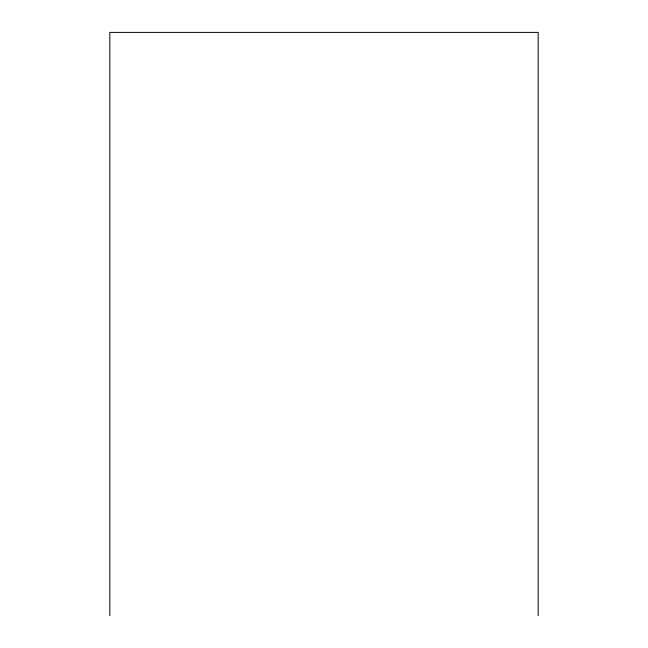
<?xml version="1.0" encoding="UTF-8"?>
<svg xmlns="http://www.w3.org/2000/svg" width="648" height="648" viewBox="0 0 648 648"><rect width="100%" height="100%" fill="white"/><g stroke="black" fill="none" stroke-linecap="round" stroke-linejoin="round"><path stroke-width="0.97" d="M538.172 615.6L538.172 32.4L109.828 32.4L109.828 615.6"/></g></svg>
